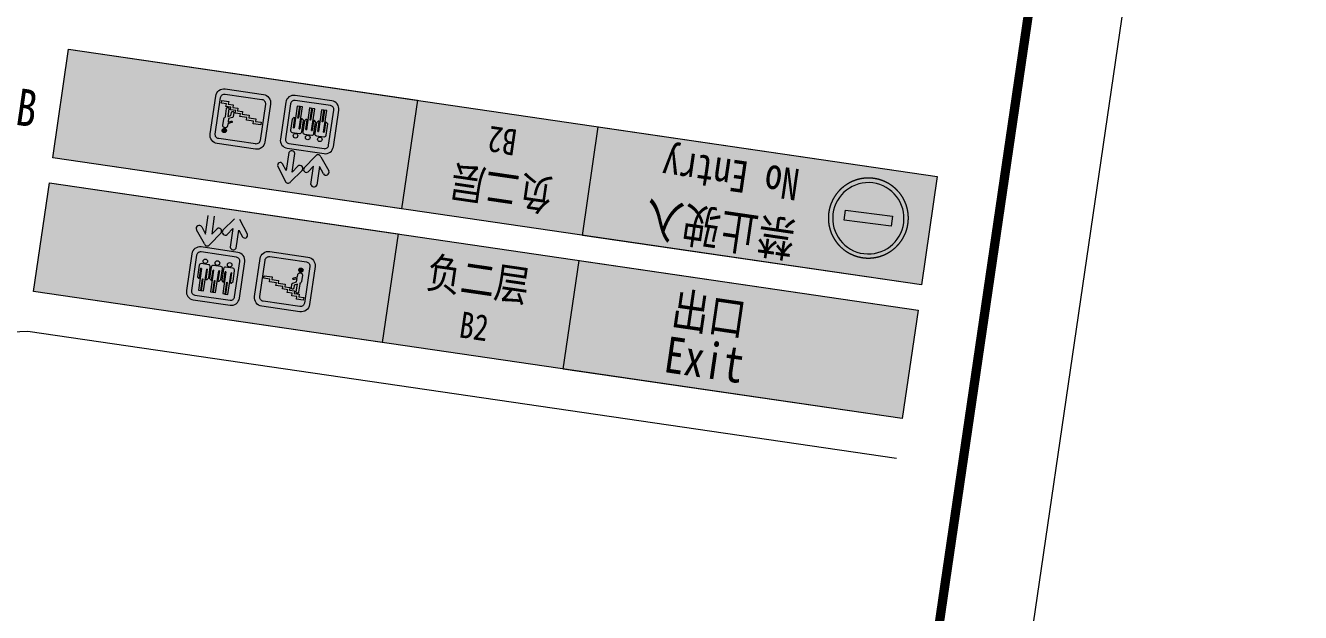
# Model space of a CAD drawing. Header units: inches. Extents: x -414268 to 632271, y -366004 to 318730.
# Drawn here: x 407341 to 448575, y 108398 to 127383 of the extents above; entities that cross this region are included whole.
import ezdxf

# ---------------------------------------------------------------- set-up
doc = ezdxf.new("R2010")
doc.units = ezdxf.units.IN
doc.header["$LTSCALE"] = 1200
doc.header["$MEASUREMENT"] = 0
doc.linetypes.add('DASHED', pattern=[19.05, 12.7, -6.35])
doc.layers.get('0').update_dxf_attribs({"linetype": 'CONTINUOUS', "lineweight": 0})
for name, color, linetype, lineweight in [('0--PAI--', 7, 'CONTINUOUS', 0), ('0--PAI--RED', 1, 'CONTINUOUS', 0), ('0--灯箱字(黄底黑字)', 7, 'CONTINUOUS', 0), ('0-增加车位', 6, 'CONTINUOUS', 0), ('PUB_TITLE', 7, 'CONTINUOUS', 0)]:
    doc.layers.add(name, color=color, linetype=linetype, lineweight=lineweight)
doc.layers.add('0--灯箱--字', color=7, linetype='CONTINUOUS', lineweight=0, true_color=0xf7f7f7)
doc.layers.add('0-栋牌字体', color=7, linetype='CONTINUOUS', lineweight=0, true_color=0xf7f7f7)
doc.styles.add('-宋体', font='', dxfattribs={"width": 0.8})
doc.styles.add('-黑体', font='simhei.ttf', dxfattribs={"width": 0.8})
doc.styles.get('-宋体').set_extended_font_data('SimSun')

# ---------------------------------------------------------------- blocks, each defined once
blk = doc.blocks.new('A$C27BC456A')
blk.add_hatch(color=250).paths.add_polyline_path([(14885, 112856), (14885, 114956), (8330, 114956), (8330, 112856)])
at = {"color": 250}
blk.add_lwpolyline([(8330, 114956), (14885, 114956), (14885, 112856), (8330, 112856), (8330, 114956)], dxfattribs=at)
blk = doc.blocks.new('A$C744A17C1')
at = {"true_color": 0xf7f7f7}
h = blk.add_hatch(color=7, dxfattribs=at)
edge = h.paths.add_edge_path()
edge.add_line((-3036, 95701), (-4283, 95701))
edge.add_arc((-4283, 95427), 273, 90, 180)
edge.add_line((-4556, 95427), (-4556, 94185))
edge.add_arc((-4283, 94185), 273, 180, 270)
edge.add_line((-4283, 93912), (-3036, 93912))
edge.add_arc((-3036, 94185), 273, 270, 360)
edge.add_line((-2763, 94185), (-2763, 95427))
edge.add_arc((-3036, 95427), 273, 0, 90)
edge = h.paths.add_edge_path(flags=16)
edge.add_line((-3061, 95535), (-4258, 95535))
edge.add_arc((-4258, 95403), 132, 90, 180)
edge.add_line((-4390, 95403), (-4390, 94210))
edge.add_arc((-4258, 94210), 132, 180, 270)
edge.add_line((-4258, 94078), (-3061, 94078))
edge.add_arc((-3061, 94210), 132, 270, 360)
edge.add_line((-2928, 94210), (-2928, 95403))
edge.add_arc((-3061, 95403), 132, 0, 90)
for points in [[(-4106, 95186), (-4093, 95189), (-4081, 95195), (-4071, 95203), (-4063, 95213), (-4056, 95224), (-4052, 95236), (-4051, 95250), (-4052, 95263), (-4056, 95275), (-4063, 95286), (-4071, 95296), (-4081, 95304), (-4093, 95310), (-4106, 95314), (-4119, 95315), (-4134, 95314), (-4146, 95310), (-4158, 95304), (-4168, 95296), (-4176, 95286), (-4182, 95275), (-4187, 95263), (-4188, 95250), (-4187, 95236), (-4182, 95224), (-4176, 95213), (-4168, 95203), (-4158, 95195), (-4146, 95189), (-4133, 95186), (-4119, 95184)], [(-4150, 94529), (-4150, 94521), (-4147, 94514), (-4143, 94507), (-4138, 94502), (-4126, 94495), (-4111, 94492), (-4097, 94495), (-4091, 94497), (-4085, 94502), (-4080, 94507), (-4076, 94514), (-4074, 94521), (-4073, 94530), (-4073, 94786), (-3976, 94739), (-3975, 94643), (-3974, 94633), (-3972, 94625), (-3968, 94617), (-3963, 94612), (-3957, 94607), (-3951, 94604), (-3936, 94601), (-3922, 94603), (-3916, 94606), (-3910, 94611), (-3905, 94616), (-3901, 94623), (-3898, 94631), (-3898, 94641), (-3898, 94756), (-3900, 94770), (-3905, 94780), (-3913, 94789), (-3922, 94795), (-3922, 94795), (-4039, 94850), (-4039, 94962), (-3945, 94916), (-3932, 94912), (-3920, 94914), (-3911, 94919), (-3905, 94927), (-3902, 94936), (-3904, 94946), (-3910, 94955), (-3915, 94960), (-3922, 94963), (-4039, 95021), (-4039, 95091), (-4041, 95107), (-4046, 95120), (-4053, 95132), (-4063, 95141), (-4074, 95148), (-4086, 95154), (-4100, 95156), (-4114, 95158), (-4128, 95157), (-4142, 95154), (-4155, 95148), (-4166, 95141), (-4175, 95132), (-4183, 95121), (-4188, 95108), (-4190, 95093), (-4190, 94884), (-4189, 94874), (-4186, 94864), (-4177, 94847), (-4164, 94833), (-4150, 94822), (-4150, 94794)]]:
    blk.add_hatch(color=256).paths.add_polyline_path(points)
blk.add_hatch(color=7, dxfattribs=at).paths.add_polyline_path([(-2973, 94899), (-3229, 94898), (-3229, 94814), (-3456, 94813), (-3456, 94729), (-3683, 94728), (-3683, 94643), (-3849, 94643), (-3848, 94559), (-4016, 94558), (-4016, 94474), (-4177, 94473), (-4177, 94389), (-4338, 94388), (-4337, 94303), (-4113, 94304), (-4113, 94389), (-3952, 94389), (-3952, 94474), (-3789, 94474), (-3789, 94559), (-3621, 94559), (-3621, 94636), (-3621, 94644), (-3394, 94644), (-3395, 94729), (-3167, 94729), (-3168, 94814), (-2973, 94814)])
at = {"color": 7, "lineweight": 0, "ltscale": 5, "true_color": 0xf7f7f7}
for points in [[(-3036, 95701), (-4283, 95701, 0.414214), (-4556, 95427), (-4556, 94185, 0.414214), (-4283, 93912), (-3036, 93912, 0.414214), (-2763, 94185), (-2763, 95427, 0.414214)], [(-3061, 95535), (-4258, 95535, 0.414214), (-4390, 95403), (-4390, 94210, 0.414214), (-4258, 94078), (-3061, 94078, 0.414214), (-2928, 94210), (-2928, 95403, 0.414214)]]:
    blk.add_lwpolyline(points, format="xyb", close=True, dxfattribs=at)
at = {"color": 7, "true_color": 0xf7f7f7}
blk.add_lwpolyline([(-2972, 94814), (-2973, 94899), (-3229, 94898), (-3229, 94814), (-3456, 94813), (-3456, 94729), (-3683, 94728), (-3683, 94643), (-3849, 94643), (-3848, 94559), (-4016, 94558), (-4016, 94474), (-4177, 94473), (-4177, 94389), (-4338, 94388), (-4337, 94303), (-4113, 94304), (-4113, 94389), (-3952, 94389), (-3952, 94474), (-3789, 94474), (-3789, 94559), (-3621, 94559), (-3621, 94636), (-3621, 94644), (-3394, 94644), (-3395, 94729), (-3167, 94729), (-3168, 94814), (-2973, 94814), (-2973, 94899)], dxfattribs=at)
at = {"layer": '0-栋牌字体', "linetype": 'ByBlock'}
for points in [[(-4106, 95186), (-4093, 95189), (-4081, 95195), (-4071, 95203), (-4063, 95213), (-4056, 95224), (-4052, 95236), (-4051, 95250), (-4052, 95263), (-4056, 95275), (-4063, 95286), (-4071, 95296), (-4081, 95304), (-4093, 95310), (-4106, 95314), (-4119, 95315), (-4134, 95314), (-4146, 95310), (-4158, 95304), (-4168, 95296), (-4176, 95286), (-4182, 95275), (-4187, 95263), (-4188, 95250), (-4187, 95236), (-4182, 95224), (-4176, 95213), (-4168, 95203), (-4158, 95195), (-4146, 95189), (-4133, 95186), (-4119, 95184)], [(-4150, 94529), (-4150, 94521), (-4147, 94514), (-4143, 94507), (-4138, 94502), (-4126, 94495), (-4111, 94492), (-4097, 94495), (-4091, 94497), (-4085, 94502), (-4080, 94507), (-4076, 94514), (-4074, 94521), (-4073, 94530), (-4073, 94786), (-3976, 94739), (-3975, 94643), (-3974, 94633), (-3972, 94625), (-3968, 94617), (-3963, 94612), (-3957, 94607), (-3951, 94604), (-3936, 94601), (-3922, 94603), (-3916, 94606), (-3910, 94611), (-3905, 94616), (-3901, 94623), (-3898, 94631), (-3898, 94641), (-3898, 94756), (-3900, 94770), (-3905, 94780), (-3913, 94789), (-3922, 94795), (-3922, 94795), (-4039, 94850), (-4039, 94962), (-3945, 94916), (-3932, 94912), (-3920, 94914), (-3911, 94919), (-3905, 94927), (-3902, 94936), (-3904, 94946), (-3910, 94955), (-3915, 94960), (-3922, 94963), (-4039, 95021), (-4039, 95091), (-4041, 95107), (-4046, 95120), (-4053, 95132), (-4063, 95141), (-4074, 95148), (-4086, 95154), (-4100, 95156), (-4114, 95158), (-4128, 95157), (-4142, 95154), (-4155, 95148), (-4166, 95141), (-4175, 95132), (-4183, 95121), (-4188, 95108), (-4190, 95093), (-4190, 94884), (-4189, 94874), (-4186, 94864), (-4177, 94847), (-4164, 94833), (-4150, 94822), (-4150, 94794)]]:
    blk.add_lwpolyline(points, close=True, dxfattribs=at)
blk = doc.blocks.new('A$C36DA1677')
at = {"layer": '0--PAI--RED'}
h = blk.add_hatch(color=256, dxfattribs=at)
edge = h.paths.add_edge_path()
edge.add_arc((120, 120), 120, 0, 360)
h.paths.add_polyline_path([(200, 103), (200, 137), (40, 137), (40, 103)], flags=16)
at = {"layer": '0--PAI--'}
blk.add_lwpolyline([(200, 103), (200, 137), (40, 137), (40, 103)], close=True, dxfattribs=at)
blk.add_circle((120, 120), 120, dxfattribs=at)
blk = doc.blocks.new('A$C443C2777')
at = {"layer": '0--PAI--', "xscale": 9, "yscale": 9, "zscale": 9}
blk.add_blockref('A$C36DA1677', (0, 0), dxfattribs=at)
blk = doc.blocks.new('A$C01A83D55')
at = {"linetype": 'DASHED', "lineweight": 15, "ltscale": 20, "true_color": 0xeff0f0}
h = blk.add_hatch(color=7, dxfattribs=at)
h.paths.add_polyline_path([(0, 1675, 1), (3350, 1675, 1)])
h.paths.add_polyline_path([(3168, 1685, -1), (182, 1685, -1)], flags=16)
h.paths.add_polyline_path([(2671, 1896), (2671, 1473), (680, 1473), (680, 1896)], flags=0)
at = {"true_color": 0xeff0f0}
blk.add_hatch(color=7, dxfattribs=at).paths.add_polyline_path([(2671, 1473), (2671, 1896), (680, 1896), (680, 1473)])
at = {"linetype": 'DASHED', "lineweight": 15, "ltscale": 20}
blk.add_circle((1675, 1675), 1675, dxfattribs=at)
at = {"xscale": 1.382400000002235, "yscale": 1.382400000002235, "zscale": 1.382400000002235}
blk.add_blockref('A$C443C2777', (182, 192), dxfattribs=at)

msp = doc.modelspace()

# ---------------------------------------------------------------- hatches: boundary and pattern name
for points in [[(420014.2, 124963.9), (408735.2, 126613.5), (408221.7, 123101.8), (419500.6, 121452.3)], [(418881, 117128.9), (419394.6, 120640.6), (408115.6, 122290.1), (407602.1, 118778.5)], [(424733.7, 116273), (435695.2, 114669.8), (436208.8, 118181.5), (425247.3, 119784.6)]]:
    msp.add_hatch(color=250).paths.add_polyline_path(points)
at = {"lineweight": 0, "ltscale": 5, "true_color": 0xf7f7f7}
h = msp.add_hatch(color=7, dxfattribs=at)
edge = h.paths.add_edge_path(flags=0)
edge.add_arc((416861.6, 123702.7), 74, 351.6794, 711.6794, ccw=False)
edge = h.paths.add_edge_path(flags=0)
edge.add_arc((416469.9, 123759.9), 74, 351.6794, 711.6794, ccw=False)
edge = h.paths.add_edge_path(flags=0)
edge.add_arc((416074.4, 123817.8), 74, 351.6794, 711.6794, ccw=False)
edge = h.paths.add_edge_path()
edge.add_line((415807.8, 123412.9), (416998.9, 123238.7))
edge.add_arc((417037.1, 123499.8), 263.9, 621.6794, 711.6794)
edge.add_line((417298.2, 123461.6), (417471.8, 124648.6))
edge.add_arc((417210.7, 124686.8), 263.9, 711.6794, 801.6794)
edge.add_line((417248.9, 124947.9), (416057.8, 125122.1))
edge.add_arc((416019.6, 124861), 263.9, 441.6794, 531.6794)
edge.add_line((415758.5, 124899.2), (415584.9, 123712.2))
edge.add_arc((415846, 123674), 263.9, 531.6794, 621.6794)
edge = h.paths.add_edge_path(flags=16)
edge.add_line((415854.7, 123567.7), (416998.3, 123400.4))
edge.add_arc((417016.8, 123527), 128, 621.6794, 711.6794)
edge.add_line((417143.4, 123508.5), (417310.1, 124648))
edge.add_arc((417183.5, 124666.5), 128, 711.6794, 801.6794)
edge.add_line((417202, 124793.2), (416058.4, 124960.4))
edge.add_arc((416039.9, 124833.8), 128, 441.6794, 531.6794)
edge.add_line((415913.3, 124852.3), (415746.6, 123712.8))
edge.add_arc((415873.2, 123694.3), 128, 531.6794, 621.6794)
edge = h.paths.add_edge_path(flags=0)
edge.add_line((416983.7, 123930.9), (417001.7, 123928.3))
edge.add_line((417001.7, 123928.3), (417048.3, 124246.6))
edge.add_arc((417056.2, 124245.5), 8, 441.6794, 531.6794, ccw=False)
edge.add_line((417057.3, 124253.4), (417074, 124251))
edge.add_arc((417072.8, 124243), 8, 399.75941, 441.6794, ccw=False)
edge.add_line((417079, 124248.2), (417087.3, 124238.2))
edge.add_line((417087.3, 124238.2), (417114.2, 124205.8))
edge.add_arc((417108.1, 124200.6), 8, 351.6794, 399.75941, ccw=False)
edge.add_line((417116, 124199.5), (417062.3, 123831.9))
edge.add_arc((416999, 123841.2), 64, 621.6794, 711.6794, ccw=False)
edge.add_line((416989.7, 123777.9), (416754.4, 123812.3))
edge.add_arc((416763.6, 123875.6), 64, 531.6794, 621.6794, ccw=False)
edge.add_line((416700.3, 123884.9), (416751.9, 124237.6))
edge.add_line((416751.9, 124237.6), (416802, 124287.4))
edge.add_arc((416807.6, 124281.7), 8, 441.6794, 494.85909, ccw=False)
edge.add_line((416808.8, 124289.7), (416835.8, 124285.7))
edge.add_arc((416834.6, 124277.8), 8, 351.6794, 441.6794, ccw=False)
edge.add_line((416842.5, 124276.6), (416795.9, 123958))
edge.add_line((416795.9, 123958), (416815.1, 123955.2))
edge.add_line((416815.1, 123955.2), (416917.9, 124657.9))
edge.add_line((416917.9, 124657.9), (416994.8, 124646.7))
edge.add_line((416994.8, 124646.7), (416939.5, 124268.3))
edge.add_line((416939.5, 124268.3), (416954, 124266.2))
edge.add_line((416954, 124266.2), (417009.3, 124644.6))
edge.add_line((417009.3, 124644.6), (417086.4, 124633.3))
edge.add_line((417086.4, 124633.3), (416983.7, 123930.9))
edge = h.paths.add_edge_path(flags=0)
edge.add_line((416592, 123988.2), (416610.1, 123985.5))
edge.add_line((416610.1, 123985.5), (416656.7, 124303.9))
edge.add_arc((416664.6, 124302.8), 8, 441.6794, 531.6794, ccw=False)
edge.add_line((416665.7, 124310.7), (416682.4, 124308.2))
edge.add_arc((416681.2, 124300.3), 8, 399.75941, 441.6794, ccw=False)
edge.add_line((416687.4, 124305.4), (416695.6, 124295.5))
edge.add_line((416695.6, 124295.5), (416722.6, 124263))
edge.add_arc((416716.5, 124257.9), 8, 351.6794, 399.75941, ccw=False)
edge.add_line((416724.4, 124256.8), (416670.6, 123889.2))
edge.add_arc((416607.3, 123898.5), 64, 621.6794, 711.6794, ccw=False)
edge.add_line((416598.1, 123835.2), (416362.8, 123869.6))
edge.add_arc((416372, 123932.9), 64, 531.6794, 621.6794, ccw=False)
edge.add_line((416308.7, 123942.1), (416360.3, 124294.8))
edge.add_line((416360.3, 124294.8), (416410.4, 124344.7))
edge.add_arc((416416, 124339), 8, 441.6794, 494.85909, ccw=False)
edge.add_line((416417.2, 124346.9), (416444.2, 124343))
edge.add_arc((416443, 124335.1), 8, 351.6794, 441.6794, ccw=False)
edge.add_line((416450.9, 124333.9), (416404.3, 124015.2))
edge.add_line((416404.3, 124015.2), (416423.5, 124012.4))
edge.add_line((416423.5, 124012.4), (416526.3, 124715.2))
edge.add_line((416526.3, 124715.2), (416603.2, 124704))
edge.add_line((416603.2, 124704), (416547.8, 124325.6))
edge.add_line((416547.8, 124325.6), (416562.4, 124323.4))
edge.add_line((416562.4, 124323.4), (416617.7, 124701.8))
edge.add_line((416617.7, 124701.8), (416694.8, 124690.6))
edge.add_line((416694.8, 124690.6), (416592, 123988.2))
edge = h.paths.add_edge_path(flags=0)
edge.add_line((416196.9, 124046), (416214.9, 124043.3))
edge.add_line((416214.9, 124043.3), (416261.5, 124361.7))
edge.add_arc((416269.4, 124360.5), 8, 441.6794, 531.6794, ccw=False)
edge.add_line((416270.5, 124368.5), (416287.2, 124366))
edge.add_arc((416286, 124358.1), 8, 399.75941, 441.6794, ccw=False)
edge.add_line((416292.2, 124363.2), (416300.5, 124353.3))
edge.add_line((416300.5, 124353.3), (416327.5, 124320.8))
edge.add_arc((416321.3, 124315.7), 8, 351.6794, 399.75941, ccw=False)
edge.add_line((416329.2, 124314.6), (416275.5, 123947))
edge.add_arc((416212.2, 123956.3), 64, 621.6794, 711.6794, ccw=False)
edge.add_line((416202.9, 123893), (415967.6, 123927.4))
edge.add_arc((415976.8, 123990.7), 64, 531.6794, 621.6794, ccw=False)
edge.add_line((415913.5, 123999.9), (415965.1, 124352.6))
edge.add_line((415965.1, 124352.6), (416015.2, 124402.5))
edge.add_arc((416020.9, 124396.8), 8, 441.6794, 494.85909, ccw=False)
edge.add_line((416022, 124404.7), (416049, 124400.8))
edge.add_arc((416047.8, 124392.9), 8, 351.6794, 441.6794, ccw=False)
edge.add_line((416055.7, 124391.7), (416009.1, 124073))
edge.add_line((416009.1, 124073), (416028.3, 124070.2))
edge.add_line((416028.3, 124070.2), (416131.1, 124773))
edge.add_line((416131.1, 124773), (416208, 124761.8))
edge.add_line((416208, 124761.8), (416152.7, 124383.4))
edge.add_line((416152.7, 124383.4), (416167.2, 124381.2))
edge.add_line((416167.2, 124381.2), (416222.5, 124759.6))
edge.add_line((416222.5, 124759.6), (416299.6, 124748.4))
edge.add_line((416299.6, 124748.4), (416196.9, 124046))
at = {"lineweight": 0, "ltscale": 5}
for points in [[(425353.3, 120596.3), (419500.6, 121452.3), (420014.2, 124963.9), (425866.9, 124107.9)], [(419394.6, 120640.6), (425247.3, 119784.6), (424733.7, 116273), (418881, 117128.9)]]:
    msp.add_hatch(color=152, dxfattribs=at).paths.add_polyline_path(points)
at = {"lineweight": 0, "ltscale": 5, "true_color": 0xf7f7f7}
for points in [[(415914.2, 122329.7, -0.6624751), (415740.9, 122355), (415500.8, 122827.2, -0.8769134), (415658, 122913), (415775, 122691.1), (415860.3, 123274.3, -0.7104157), (416056.2, 123245.6), (415967.2, 122637.4), (416152, 122836.3, -0.9042848), (416290.8, 122692.1)], [(417148.6, 122680.4, -0.9042848), (416974.3, 122582), (416854.2, 122825.5), (416765.3, 122217.2, -0.7104157), (416569.4, 122245.9), (416654.6, 122829), (416479.1, 122650, -0.8769134), (416352.9, 122777.2), (416718.2, 123160.8, -0.6624751), (416891.5, 123135.5)], [(412868.7, 120778.1, -0.9042848), (413043, 120876.6), (413163, 120633.1), (413252, 121241.3, -0.7104157), (413447.9, 121212.7), (413362.6, 120629.5), (413538.2, 120808.6, -0.8769134), (413664.3, 120681.4), (413299, 120297.7, -0.6624751), (413125.7, 120323.1)], [(414103.1, 121128.8, -0.6624751), (414276.4, 121103.5), (414516.5, 120631.3, -0.8769134), (414359.2, 120545.6), (414242.3, 120767.4), (414157, 120184.2, -0.7104157), (413961.1, 120212.9), (414050.1, 120821.1), (413865.3, 120622.2, -0.9042848), (413726.5, 120766.5)]]:
    msp.add_hatch(color=7, dxfattribs=at).paths.add_polyline_path(points)
h = msp.add_hatch(color=7, dxfattribs=at)
edge = h.paths.add_edge_path(flags=0)
edge.add_arc((413155.7, 119755.9), 74, 531.6794, 891.6794, ccw=False)
edge = h.paths.add_edge_path(flags=0)
edge.add_arc((413547.3, 119698.6), 74, 531.6794, 891.6794, ccw=False)
edge = h.paths.add_edge_path(flags=0)
edge.add_arc((413942.9, 119640.8), 74, 531.6794, 891.6794, ccw=False)
edge = h.paths.add_edge_path()
edge.add_line((414209.5, 120045.7), (413018.4, 120219.8))
edge.add_arc((412980.2, 119958.7), 263.9, 801.6794, 891.6794)
edge.add_line((412719.1, 119996.9), (412545.5, 118809.9))
edge.add_arc((412806.6, 118771.7), 263.9, 891.6794, 981.6794)
edge.add_line((412768.4, 118510.6), (413959.5, 118336.4))
edge.add_arc((413997.7, 118597.5), 263.9, 621.6794, 711.6794)
edge.add_line((414258.8, 118559.3), (414432.4, 119746.3))
edge.add_arc((414171.3, 119784.5), 263.9, 711.6794, 801.6794)
edge = h.paths.add_edge_path(flags=16)
edge.add_line((414162.6, 119890.9), (413019, 120058.1))
edge.add_arc((413000.5, 119931.5), 128, 801.6794, 891.6794)
edge.add_line((412873.9, 119950), (412707.2, 118810.5))
edge.add_arc((412833.8, 118792), 128, 891.6794, 981.6794)
edge.add_line((412815.3, 118665.4), (413958.9, 118498.1))
edge.add_arc((413977.4, 118624.7), 128, 621.6794, 711.6794)
edge.add_line((414104, 118606.2), (414270.7, 119745.7))
edge.add_arc((414144.1, 119764.3), 128, 711.6794, 801.6794)
edge = h.paths.add_edge_path(flags=0)
edge.add_line((413033.6, 119527.6), (413015.6, 119530.3))
edge.add_line((413015.6, 119530.3), (412969, 119211.9))
edge.add_arc((412961.1, 119213.1), 8, 621.6794, 711.6794, ccw=False)
edge.add_line((412959.9, 119205.1), (412943.3, 119207.6))
edge.add_arc((412944.4, 119215.5), 8, 579.75941, 621.6794, ccw=False)
edge.add_line((412938.3, 119210.4), (412930, 119220.3))
edge.add_line((412930, 119220.3), (412903, 119252.8))
edge.add_arc((412909.2, 119257.9), 8, 531.6794, 579.75941, ccw=False)
edge.add_line((412901.3, 119259.1), (412955, 119626.6))
edge.add_arc((413018.3, 119617.4), 64, 801.6794, 891.6794, ccw=False)
edge.add_line((413027.6, 119680.7), (413262.9, 119646.2))
edge.add_arc((413253.6, 119582.9), 64, 711.6794, 801.6794, ccw=False)
edge.add_line((413316.9, 119573.7), (413265.4, 119221))
edge.add_line((413265.4, 119221), (413215.3, 119171.1))
edge.add_arc((413209.6, 119176.8), 8, 621.6794, 674.85909, ccw=False)
edge.add_line((413208.5, 119168.9), (413181.5, 119172.8))
edge.add_arc((413182.6, 119180.7), 8, 531.6794, 621.6794, ccw=False)
edge.add_line((413174.7, 119181.9), (413221.3, 119500.6))
edge.add_line((413221.3, 119500.6), (413202.1, 119503.4))
edge.add_line((413202.1, 119503.4), (413099.4, 118800.6))
edge.add_line((413099.4, 118800.6), (413022.5, 118811.9))
edge.add_line((413022.5, 118811.9), (413077.8, 119190.2))
edge.add_line((413077.8, 119190.2), (413063.3, 119192.4))
edge.add_line((413063.3, 119192.4), (413007.9, 118814))
edge.add_line((413007.9, 118814), (412930.9, 118825.2))
edge.add_line((412930.9, 118825.2), (413033.6, 119527.6))
edge = h.paths.add_edge_path(flags=0)
edge.add_line((413425.2, 119470.4), (413407.2, 119473))
edge.add_line((413407.2, 119473), (413360.6, 119154.6))
edge.add_arc((413352.7, 119155.8), 8, 621.6794, 711.6794, ccw=False)
edge.add_line((413351.5, 119147.9), (413334.9, 119150.3))
edge.add_arc((413336.1, 119158.2), 8, 579.75941, 621.6794, ccw=False)
edge.add_line((413329.9, 119153.1), (413321.6, 119163.1))
edge.add_line((413321.6, 119163.1), (413294.6, 119195.5))
edge.add_arc((413300.8, 119200.6), 8, 531.6794, 579.75941, ccw=False)
edge.add_line((413292.9, 119201.8), (413346.6, 119569.3))
edge.add_arc((413409.9, 119560.1), 64, 801.6794, 891.6794, ccw=False)
edge.add_line((413419.2, 119623.4), (413654.5, 119589))
edge.add_arc((413645.2, 119525.7), 64, 711.6794, 801.6794, ccw=False)
edge.add_line((413708.5, 119516.4), (413657, 119163.7))
edge.add_line((413657, 119163.7), (413606.9, 119113.8))
edge.add_arc((413601.2, 119119.5), 8, 621.6794, 674.85909, ccw=False)
edge.add_line((413600.1, 119111.6), (413573.1, 119115.5))
edge.add_arc((413574.3, 119123.5), 8, 531.6794, 621.6794, ccw=False)
edge.add_line((413566.3, 119124.6), (413612.9, 119443.3))
edge.add_line((413612.9, 119443.3), (413593.8, 119446.1))
edge.add_line((413593.8, 119446.1), (413491, 118743.3))
edge.add_line((413491, 118743.3), (413414.1, 118754.6))
edge.add_line((413414.1, 118754.6), (413469.4, 119133))
edge.add_line((413469.4, 119133), (413454.9, 119135.1))
edge.add_line((413454.9, 119135.1), (413399.5, 118756.7))
edge.add_line((413399.5, 118756.7), (413322.5, 118768))
edge.add_line((413322.5, 118768), (413425.2, 119470.4))
edge = h.paths.add_edge_path(flags=0)
edge.add_line((413820.4, 119412.6), (413802.3, 119415.2))
edge.add_line((413802.3, 119415.2), (413755.8, 119096.8))
edge.add_arc((413747.9, 119098), 8, 621.6794, 711.6794, ccw=False)
edge.add_line((413746.7, 119090.1), (413730.1, 119092.5))
edge.add_arc((413731.2, 119100.4), 8, 579.75941, 621.6794, ccw=False)
edge.add_line((413725.1, 119095.3), (413716.8, 119105.3))
edge.add_line((413716.8, 119105.3), (413689.8, 119137.7))
edge.add_arc((413696, 119142.8), 8, 531.6794, 579.75941, ccw=False)
edge.add_line((413688, 119144), (413741.8, 119511.5))
edge.add_arc((413805.1, 119502.3), 64, 801.6794, 891.6794, ccw=False)
edge.add_line((413814.4, 119565.6), (414049.7, 119531.2))
edge.add_arc((414040.4, 119467.9), 64, 711.6794, 801.6794, ccw=False)
edge.add_line((414103.7, 119458.6), (414052.1, 119105.9))
edge.add_line((414052.1, 119105.9), (414002.1, 119056.1))
edge.add_arc((413996.4, 119061.7), 8, 621.6794, 674.85909, ccw=False)
edge.add_line((413995.3, 119053.8), (413968.3, 119057.8))
edge.add_arc((413969.4, 119065.7), 8, 531.6794, 621.6794, ccw=False)
edge.add_line((413961.5, 119066.8), (414008.1, 119385.5))
edge.add_line((414008.1, 119385.5), (413988.9, 119388.3))
edge.add_line((413988.9, 119388.3), (413886.1, 118685.5))
edge.add_line((413886.1, 118685.5), (413809.3, 118696.8))
edge.add_line((413809.3, 118696.8), (413864.6, 119075.2))
edge.add_line((413864.6, 119075.2), (413850.1, 119077.3))
edge.add_line((413850.1, 119077.3), (413794.7, 118698.9))
edge.add_line((413794.7, 118698.9), (413717.7, 118710.2))
edge.add_line((413717.7, 118710.2), (413820.4, 119412.6))
at = {"layer": '0--灯箱--字'}
for points in [[(408764.8, 124840.2), (409418.2, 125292.4), (409911.6, 125220.2), (409473.8, 124917.3), (410613.3, 124750.6), (410561.5, 124396.7), (409422, 124563.3), (409754.7, 124147.7), (409261.4, 124219.9)], [(408675.5, 120557.3), (409172.1, 119937), (409665.5, 119864.8), (409332.7, 120280.4), (410472.3, 120113.8), (410524, 120467.7), (409384.5, 120634.4), (409822.3, 120937.3), (409329, 121009.5)]]:
    msp.add_hatch(color=256, dxfattribs=at).paths.add_polyline_path(points)
at = {"layer": '0--灯箱--字', "true_color": 0xf7f7f7}
msp.add_hatch(color=7, dxfattribs=at).paths.add_polyline_path([(434087.9, 118015.5), (434522.7, 117387.1), (434453.3, 116912.8), (434162, 117333.8), (434001.8, 116238.1), (433661.4, 116287.8), (433821.7, 117383.5), (433422, 117063.6), (433491.4, 117538)])

# ---------------------------------------------------------------- linework, layer by layer
at = {"color": 7, "lineweight": 0, "ltscale": 5, "true_color": 0xf7f7f7}
for p, q in [((416131.1, 124773), (416028.3, 124070.2)), ((416208, 124761.8), (416131.1, 124773)), ((416152.7, 124383.4), (416208, 124761.8)), ((416222.5, 124759.6), (416167.2, 124381.2)), ((416196.9, 124046), (416299.6, 124748.4)), ((416299.6, 124748.4), (416222.5, 124759.6)), ((416526.3, 124715.2), (416423.5, 124012.4)), ((416603.2, 124704), (416526.3, 124715.2)), ((416547.8, 124325.6), (416603.2, 124704)), ((416617.7, 124701.8), (416562.4, 124323.4)), ((416592, 123988.2), (416694.8, 124690.6)), ((416694.8, 124690.6), (416617.7, 124701.8)), ((416917.9, 124657.9), (416815.1, 123955.2)), ((416994.8, 124646.7), (416917.9, 124657.9)), ((416939.5, 124268.3), (416994.8, 124646.7)), ((417009.3, 124644.6), (416954, 124266.2)), ((416983.7, 123930.9), (417086.4, 124633.3)), ((417086.4, 124633.3), (417009.3, 124644.6)), ((415965.1, 124352.6), (415913.5, 123999.9)), ((416015.2, 124402.5), (415965.1, 124352.6)), ((416009.1, 124073), (416055.7, 124391.7)), ((416049, 124400.8), (416022, 124404.7)), ((416167.2, 124381.2), (416152.7, 124383.4)), ((416261.5, 124361.7), (416214.9, 124043.3)), ((416287.2, 124366), (416270.5, 124368.5)), ((416275.5, 123947), (416329.2, 124314.6)), ((416300.5, 124353.3), (416292.2, 124363.2)), ((416327.5, 124320.8), (416300.5, 124353.3)), ((416360.3, 124294.8), (416308.7, 123942.1)), ((416410.4, 124344.7), (416360.3, 124294.8)), ((416404.3, 124015.2), (416450.9, 124333.9)), ((416444.2, 124343), (416417.2, 124346.9)), ((416562.4, 124323.4), (416547.8, 124325.6)), ((416656.7, 124303.9), (416610.1, 123985.5)), ((416682.4, 124308.2), (416665.7, 124310.7)), ((416670.6, 123889.2), (416724.4, 124256.8)), ((416695.6, 124295.5), (416687.4, 124305.4)), ((416722.6, 124263), (416695.6, 124295.5)), ((416751.9, 124237.6), (416700.3, 123884.9)), ((416802, 124287.4), (416751.9, 124237.6)), ((416795.9, 123958), (416842.5, 124276.6)), ((416835.8, 124285.7), (416808.8, 124289.7)), ((416954, 124266.2), (416939.5, 124268.3)), ((417048.3, 124246.6), (417001.7, 123928.3)), ((417074, 124251), (417057.3, 124253.4)), ((417062.3, 123831.9), (417116, 124199.5)), ((417087.3, 124238.2), (417079, 124248.2)), ((417114.2, 124205.8), (417087.3, 124238.2)), ((415967.6, 123927.4), (416202.9, 123893)), ((416009.1, 124073), (416028.3, 124070.2)), ((416196.9, 124046), (416214.9, 124043.3)), ((416362.8, 123869.6), (416598.1, 123835.2)), ((416404.3, 124015.2), (416423.5, 124012.4)), ((416592, 123988.2), (416610.1, 123985.5)), ((416754.4, 123812.3), (416989.7, 123777.9)), ((416795.9, 123958), (416815.1, 123955.2)), ((416983.7, 123930.9), (417001.7, 123928.3)), ((412955, 119626.6), (412901.3, 119259.1)), ((413262.9, 119646.2), (413027.6, 119680.7)), ((413654.5, 119589), (413419.2, 119623.4)), ((412903, 119252.8), (412930, 119220.3)), ((412930, 119220.3), (412938.3, 119210.4)), ((413033.6, 119527.6), (412930.9, 118825.2)), ((412943.3, 119207.6), (412959.9, 119205.1)), ((412969, 119211.9), (413015.6, 119530.3)), ((413007.9, 118814), (413063.3, 119192.4)), ((413033.6, 119527.6), (413015.6, 119530.3)), ((413077.8, 119190.2), (413022.5, 118811.9)), ((413063.3, 119192.4), (413077.8, 119190.2)), ((413099.4, 118800.6), (413202.1, 119503.4)), ((413221.3, 119500.6), (413174.7, 119181.9)), ((413181.5, 119172.8), (413208.5, 119168.9)), ((413221.3, 119500.6), (413202.1, 119503.4)), ((413215.3, 119171.1), (413265.4, 119221)), ((413265.4, 119221), (413316.9, 119573.7)), ((413346.6, 119569.3), (413292.9, 119201.8)), ((413294.6, 119195.5), (413321.6, 119163.1)), ((413425.2, 119470.4), (413322.5, 118768)), ((413360.6, 119154.6), (413407.2, 119473)), ((413425.2, 119470.4), (413407.2, 119473)), ((413491, 118743.3), (413593.8, 119446.1)), ((413612.9, 119443.3), (413566.3, 119124.6)), ((413612.9, 119443.3), (413593.8, 119446.1)), ((413657, 119163.7), (413708.5, 119516.4)), ((413741.8, 119511.5), (413688, 119144)), ((413820.4, 119412.6), (413717.7, 118710.2)), ((413755.8, 119096.8), (413802.3, 119415.2)), ((413820.4, 119412.6), (413802.3, 119415.2)), ((414049.7, 119531.2), (413814.4, 119565.6)), ((413886.1, 118685.5), (413988.9, 119388.3)), ((414008.1, 119385.5), (413961.5, 119066.8)), ((414008.1, 119385.5), (413988.9, 119388.3)), ((414052.1, 119105.9), (414103.7, 119458.6)), ((412930.9, 118825.2), (413007.9, 118814)), ((413022.5, 118811.9), (413099.4, 118800.6)), ((413321.6, 119163.1), (413329.9, 119153.1)), ((413322.5, 118768), (413399.5, 118756.7)), ((413334.9, 119150.3), (413351.5, 119147.9)), ((413399.5, 118756.7), (413454.9, 119135.1)), ((413469.4, 119133), (413414.1, 118754.6)), ((413414.1, 118754.6), (413491, 118743.3)), ((413454.9, 119135.1), (413469.4, 119133)), ((413573.1, 119115.5), (413600.1, 119111.6)), ((413606.9, 119113.8), (413657, 119163.7)), ((413689.8, 119137.7), (413716.8, 119105.3)), ((413716.8, 119105.3), (413725.1, 119095.3)), ((413730.1, 119092.5), (413746.7, 119090.1)), ((413794.7, 118698.9), (413850.1, 119077.3)), ((413864.6, 119075.2), (413809.3, 118696.8)), ((413850.1, 119077.3), (413864.6, 119075.2)), ((413968.3, 119057.8), (413995.3, 119053.8)), ((414002.1, 119056.1), (414052.1, 119105.9)), ((413717.7, 118710.2), (413794.7, 118698.9)), ((413809.3, 118696.8), (413886.1, 118685.5))]:
    msp.add_line(p, q, dxfattribs=at)
at = {"color": 250}
for points in [[(436314.8, 118993.2), (408221.7, 123101.8), (408735.2, 126613.5), (436828.4, 122504.8), (436314.8, 118993.2)], [(419500.6, 121452.3), (408221.7, 123101.8), (408735.2, 126613.5), (420014.2, 124963.9), (419500.6, 121452.3)], [(419500.6, 121452.3), (408221.7, 123101.8), (408735.2, 126613.5), (420014.2, 124963.9), (419500.6, 121452.3)], [(408115.6, 122290.1), (436208.8, 118181.5), (435695.2, 114669.8), (407602.1, 118778.5), (408115.6, 122290.1)], [(408115.6, 122290.1), (419394.6, 120640.6), (418881, 117128.9), (407602.1, 118778.5), (408115.6, 122290.1)], [(425247.3, 119784.6), (436208.8, 118181.5), (435695.2, 114669.8), (424733.7, 116273), (425247.3, 119784.6)], [(425247.3, 119784.6), (436208.8, 118181.5), (435695.2, 114669.8), (424733.7, 116273), (425247.3, 119784.6)]]:
    msp.add_lwpolyline(points, dxfattribs=at)
at = {"color": 7, "lineweight": 0, "ltscale": 5, "true_color": 0xf7f7f7}
for points in [[(415807.8, 123412.9), (416998.9, 123238.7, 0.4142136), (417298.2, 123461.6), (417471.8, 124648.6, 0.4142136), (417248.9, 124947.9), (416057.8, 125122.1, 0.4142136), (415758.5, 124899.2), (415584.9, 123712.2, 0.4142136)], [(415854.7, 123567.7), (416998.3, 123400.4, 0.4142136), (417143.4, 123508.5), (417310.1, 124648, 0.4142136), (417202, 124793.2), (416058.4, 124960.4, 0.4142136), (415913.3, 124852.3), (415746.6, 123712.8, 0.4142136)], [(414209.5, 120045.7), (413018.4, 120219.8, 0.4142136), (412719.1, 119996.9), (412545.5, 118809.9, 0.4142136), (412768.4, 118510.6), (413959.5, 118336.4, 0.4142136), (414258.8, 118559.3), (414432.4, 119746.3, 0.4142136)], [(414162.6, 119890.9), (413019, 120058.1, 0.4142136), (412873.9, 119950), (412707.2, 118810.5, 0.4142136), (412815.3, 118665.4), (413958.9, 118498.1, 0.4142136), (414104, 118606.2), (414270.7, 119745.7, 0.4142136)]]:
    msp.add_lwpolyline(points, format="xyb", close=True, dxfattribs=at)
at = {"color": 6}
msp.add_lwpolyline([(378284.5, 116296.3), (407415.2, 117500.7), (435508.3, 113392)], dxfattribs=at)
at = {"color": 7, "lineweight": 0, "ltscale": 5, "true_color": 0xf7f7f7}
for centre in [(416074.4, 123817.8), (416469.9, 123759.9), (416861.6, 123702.7), (413155.7, 119755.9), (413547.3, 119698.6), (413942.9, 119640.8)]:
    msp.add_circle(centre, 74, dxfattribs=at)
for centre, radius, start, end in [((416020.9, 124396.8), 8, 81.6794, 134.85909), ((416047.8, 124392.9), 8, 351.6794, 81.6794), ((416269.4, 124360.5), 8, 81.6794, 171.6794), ((416286, 124358.1), 8, 39.75941, 81.6794), ((416321.3, 124315.7), 8, 351.6794, 39.75941), ((416416, 124339), 8, 81.6794, 134.85909), ((416443, 124335.1), 8, 351.6794, 81.6794), ((416664.6, 124302.8), 8, 81.6794, 171.6794), ((416681.2, 124300.3), 8, 39.75941, 81.6794), ((416716.5, 124257.9), 8, 351.6794, 39.75941), ((416807.6, 124281.7), 8, 81.6794, 134.85909), ((416834.6, 124277.8), 8, 351.6794, 81.6794), ((417056.2, 124245.5), 8, 81.6794, 171.6794), ((417072.8, 124243), 8, 39.75941, 81.6794), ((417108.1, 124200.6), 8, 351.6794, 39.75941), ((415976.8, 123990.7), 64, 171.6794, 261.6794), ((416212.2, 123956.3), 64, 261.6794, 351.6794), ((416372, 123932.9), 64, 171.6794, 261.6794), ((416607.3, 123898.5), 64, 261.6794, 351.6794), ((416763.6, 123875.6), 64, 171.6794, 261.6794), ((416999, 123841.2), 64, 261.6794, 351.6794), ((413018.3, 119617.4), 64, 81.6794, 171.6794), ((413253.6, 119582.9), 64, 351.6794, 81.6794), ((413409.9, 119560.1), 64, 81.6794, 171.6794), ((413645.2, 119525.7), 64, 351.6794, 81.6794), ((412909.2, 119257.9), 8, 171.6794, 219.75941), ((412944.4, 119215.5), 8, 219.75941, 261.6794), ((412961.1, 119213.1), 8, 261.6794, 351.6794), ((413182.6, 119180.7), 8, 171.6794, 261.6794), ((413209.6, 119176.8), 8, 261.6794, 314.85909), ((413300.8, 119200.6), 8, 171.6794, 219.75941), ((413805.1, 119502.3), 64, 81.6794, 171.6794), ((414040.4, 119467.9), 64, 351.6794, 81.6794), ((413336.1, 119158.2), 8, 219.75941, 261.6794), ((413352.7, 119155.8), 8, 261.6794, 351.6794), ((413574.3, 119123.5), 8, 171.6794, 261.6794), ((413601.2, 119119.5), 8, 261.6794, 314.85909), ((413696, 119142.8), 8, 171.6794, 219.75941), ((413731.2, 119100.4), 8, 219.75941, 261.6794), ((413747.9, 119098), 8, 261.6794, 351.6794), ((413969.4, 119065.7), 8, 171.6794, 261.6794), ((413996.4, 119061.7), 8, 261.6794, 314.85909)]:
    msp.add_arc(centre, radius, start, end, dxfattribs=at)
at = {"layer": '0-增加车位', "color": 7, "lineweight": 0, "ltscale": 5, "true_color": 0xf7f7f7}
for points in [[(415775, 122691.1), (415658, 122913)], [(415860.3, 123274.3), (415775, 122691.1)], [(416152, 122836.3), (415967.2, 122637.4), (416056.2, 123245.6)], [(416352.9, 122777.2), (416718.2, 123160.8)], [(416891.5, 123135.5), (416891.5, 123135.5), (417148.7, 122680.2), (417148.7, 122680.2)], [(415500.8, 122827.2), (415740.9, 122355)], [(415914.2, 122329.7), (415914.2, 122329.7), (416291, 122692.3), (416291, 122692.3)], [(416654.6, 122829), (416479.1, 122650)], [(416569.4, 122245.9), (416654.6, 122829)], [(416974.3, 122582), (416854.2, 122825.5), (416765.3, 122217.2)], [(413043, 120876.6), (413163, 120633.1), (413252, 121241.3)], [(413447.9, 121212.7), (413362.6, 120629.5)], [(414103.1, 121128.8), (414103.1, 121128.8), (413726.3, 120766.3), (413726.3, 120766.2)], [(413865.3, 120622.2), (414050.1, 120821.1), (413961.1, 120212.9)], [(414516.5, 120631.3), (414276.4, 121103.5)], [(413125.7, 120323.1), (413125.7, 120323.1), (412868.5, 120778.4), (412868.6, 120778.4)], [(413664.3, 120681.4), (413299, 120297.7)], [(413362.6, 120629.5), (413538.2, 120808.6)], [(414157, 120184.2), (414242.3, 120767.4)], [(414242.3, 120767.4), (414359.2, 120545.6)]]:
    msp.add_lwpolyline(points, dxfattribs=at)
for centre, radius, start, end in [((415953.2, 123225.8), 104.8, 10.89823, 152.46057), ((415585, 122859.7), 90.3, 36.11254, 201.10437), ((416799.5, 123111.4), 95.1, 14.63244, 148.72636), ((416214.1, 122757.2), 100.6, 319.65325, 128.14349), ((416424.4, 122721.9), 90.3, 142.25443, 307.24626), ((417056.5, 122640), 100.6, 215.21531, 23.70555), ((415832.9, 122379.1), 95.1, 194.63244, 328.72636), ((416672.3, 122265.7), 104.8, 190.89823, 332.46057), ((412960.8, 120818.6), 100.6, 35.21531, 203.70555), ((413592.9, 120736.7), 90.3, 322.25443, 127.24626), ((413803.2, 120701.4), 100.6, 139.65325, 308.14349), ((414432.2, 120598.8), 90.3, 216.11254, 21.10437), ((413217.7, 120347.1), 95.1, 194.63244, 328.72636), ((414064, 120232.7), 104.8, 190.89823, 332.46057)]:
    msp.add_arc(centre, radius, start, end, dxfattribs=at)
at = {"layer": 'PUB_TITLE'}
msp.add_lwpolyline([(254017.2, 68303.4), (272250.9, 192977.1), (448575.2, 167189.5), (430341.5, 42515.8)], close=True, dxfattribs=at)
at = {"layer": 'PUB_TITLE', "const_width": 300}
msp.add_lwpolyline([(261872.4, 70186.5), (427807.2, 45918.3), (445172.6, 164655.2), (279237.9, 188923.4)], close=True, dxfattribs=at)

# ---------------------------------------------------------------- block references
at = {"xscale": -1}
for p, rotation in [((431629.6, 217637.2), 171.6793996836047), ((398387.7, 25821.3), 351.6793996836047)]:
    msp.add_blockref('A$C744A17C1', p, dxfattribs=dict(at, rotation=rotation))
at = {"xscale": 1.689999999944121, "yscale": 1.690000000002328, "zscale": 1.68999999998348, "rotation": 171.6793996826179}
msp.add_blockref('A$C27BC456A', (478357.7, 309186), dxfattribs=at)
at = {"linetype": 'DASHED', "lineweight": 15, "ltscale": 20, "xscale": -0.7722624006674729, "yscale": 0.7722624001471557, "zscale": 0.7722623999929205, "rotation": 172.7000547105083}
msp.add_blockref('A$C01A83D55', (433481.2, 122602.5), dxfattribs=at)

# ---------------------------------------------------------------- texts
at = {"color": 1, "style": '-黑体', "width": 0.8}
msp.add_text('B', height=1190.7, rotation=351.6794, dxfattribs=at).set_placement((406975.7, 124180.4))
at = {"layer": '0--灯箱字(黄底黑字)', "color": 7, "true_color": 0xffffff, "style": '-宋体', "width": 0.8}
for s, height, rotation, p in [('B2', 845, 171.6794, (423279, 124005.6)), ('No Entry', 1022.45, 171.6794, (432417.2, 122727.1)), ('负二层', 1014, 171.6794, (424458.6, 122375.6)), ('禁止驶入', 1115.4, 171.6794, (432301, 120998.1)), ('负二层', 1014, 351.6794, (420266.7, 118915.4)), ('出口', 1098.5, 351.6794, (428181.3, 117677.6)), ('B2', 845, 351.6794, (421333.4, 117301.9)), ('Exit', 1170, 351.6794, (427951.6, 116181.5))]:
    msp.add_text(s, height=height, rotation=rotation, dxfattribs=at).set_placement(p)

doc.saveas('drawing.dxf')
